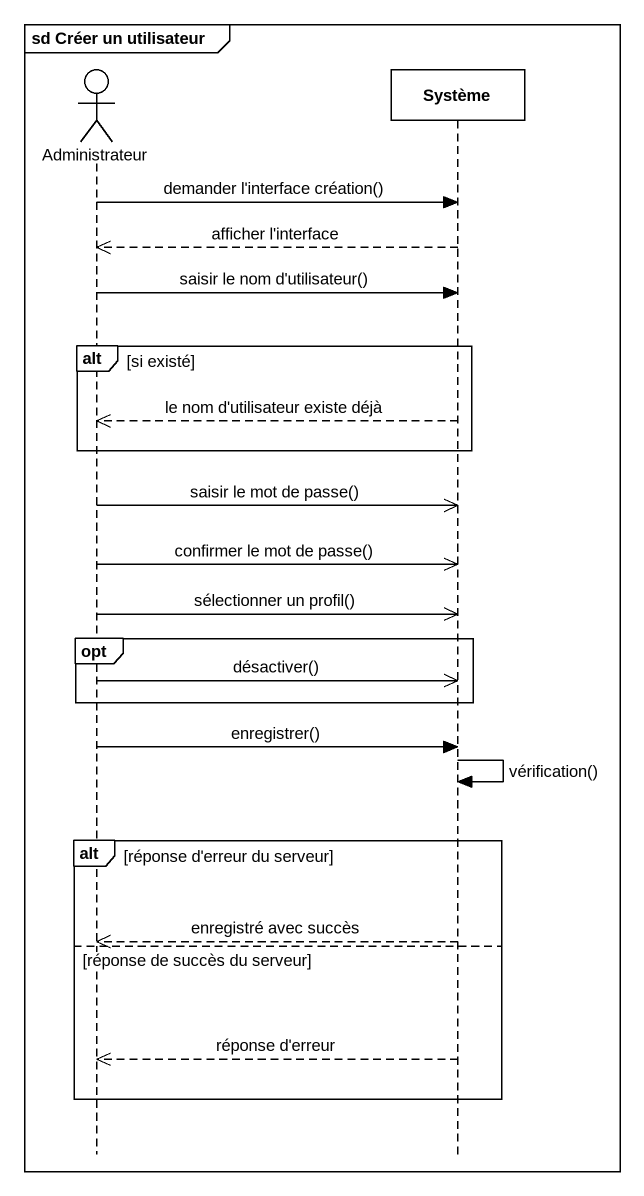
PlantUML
@startuml
mainframe sd Créer un utilisateur
hide footbox
actor Administrateur
participant Système

Administrateur -> Système : demander l'interface création()
Système -->> Administrateur : afficher l'interface
Administrateur -> Système : saisir le nom d'utilisateur()
alt si existé
  Système -->> Administrateur : le nom d'utilisateur existe déjà
end
Administrateur ->> Système : saisir le mot de passe()
Administrateur ->> Système : confirmer le mot de passe()
Administrateur ->> Système : sélectionner un profil()
opt
  Administrateur ->> Système : désactiver()
end
Administrateur -> Système : enregistrer()
Système -> Système : vérification()
alt réponse d'erreur du serveur
  Système -->> Administrateur : enregistré avec succès
else réponse de succès du serveur
  Système -->> Administrateur : réponse d'erreur
end
@enduml
